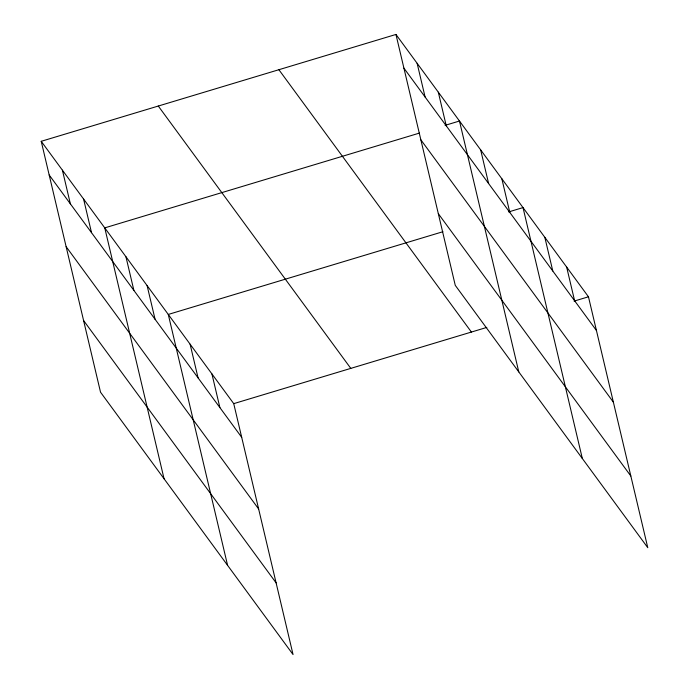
<?xml version="1.0" encoding="UTF-8"?>
<svg xmlns="http://www.w3.org/2000/svg" width="689" height="689" viewBox="0 0 689 689"><rect width="100%" height="100%" fill="white"/><g stroke="black" fill="none" stroke-linecap="round" stroke-linejoin="round"><path stroke-width="1.03" d="M41.219 141.305L233.735 403.642L293.049 654.55L100.534 392.205L41.219 141.305L395.951 34.45L588.466 296.795L647.781 547.695L455.265 285.358L395.951 34.45M419.437 133.089L104.754 227.878L164.06 478.777M445.103 125.355L459.477 121.023L518.791 371.931M442.915 231.719L168.28 314.442L227.594 565.35M508.637 211.928L523.011 207.596L582.326 458.504M233.735 403.642L486.813 327.413M574.092 301.119L588.466 296.795M403.909 68.133L596.433 330.479M420.858 139.815L613.374 402.161M438.316 213.676L630.831 476.013M278.89 69.71L471.405 332.055M158.281 106.037L350.796 368.382M49.186 174.989L241.701 437.326M66.127 246.671L258.651 509.007M83.584 320.523L276.108 582.868M566.651 267.056L574.609 300.748M544.827 237.326L552.793 271.01M501.833 178.735L509.8 212.427M480.655 149.883L488.622 183.567M438.307 92.162L446.265 125.854M417.129 63.31L425.087 96.994M211.919 373.912L219.886 407.595M190.104 344.181L198.062 377.865M147.102 285.591L155.068 319.274M125.932 256.73L133.89 290.413M83.576 199.018L91.534 232.701M62.398 170.157L70.364 203.841"/></g></svg>
